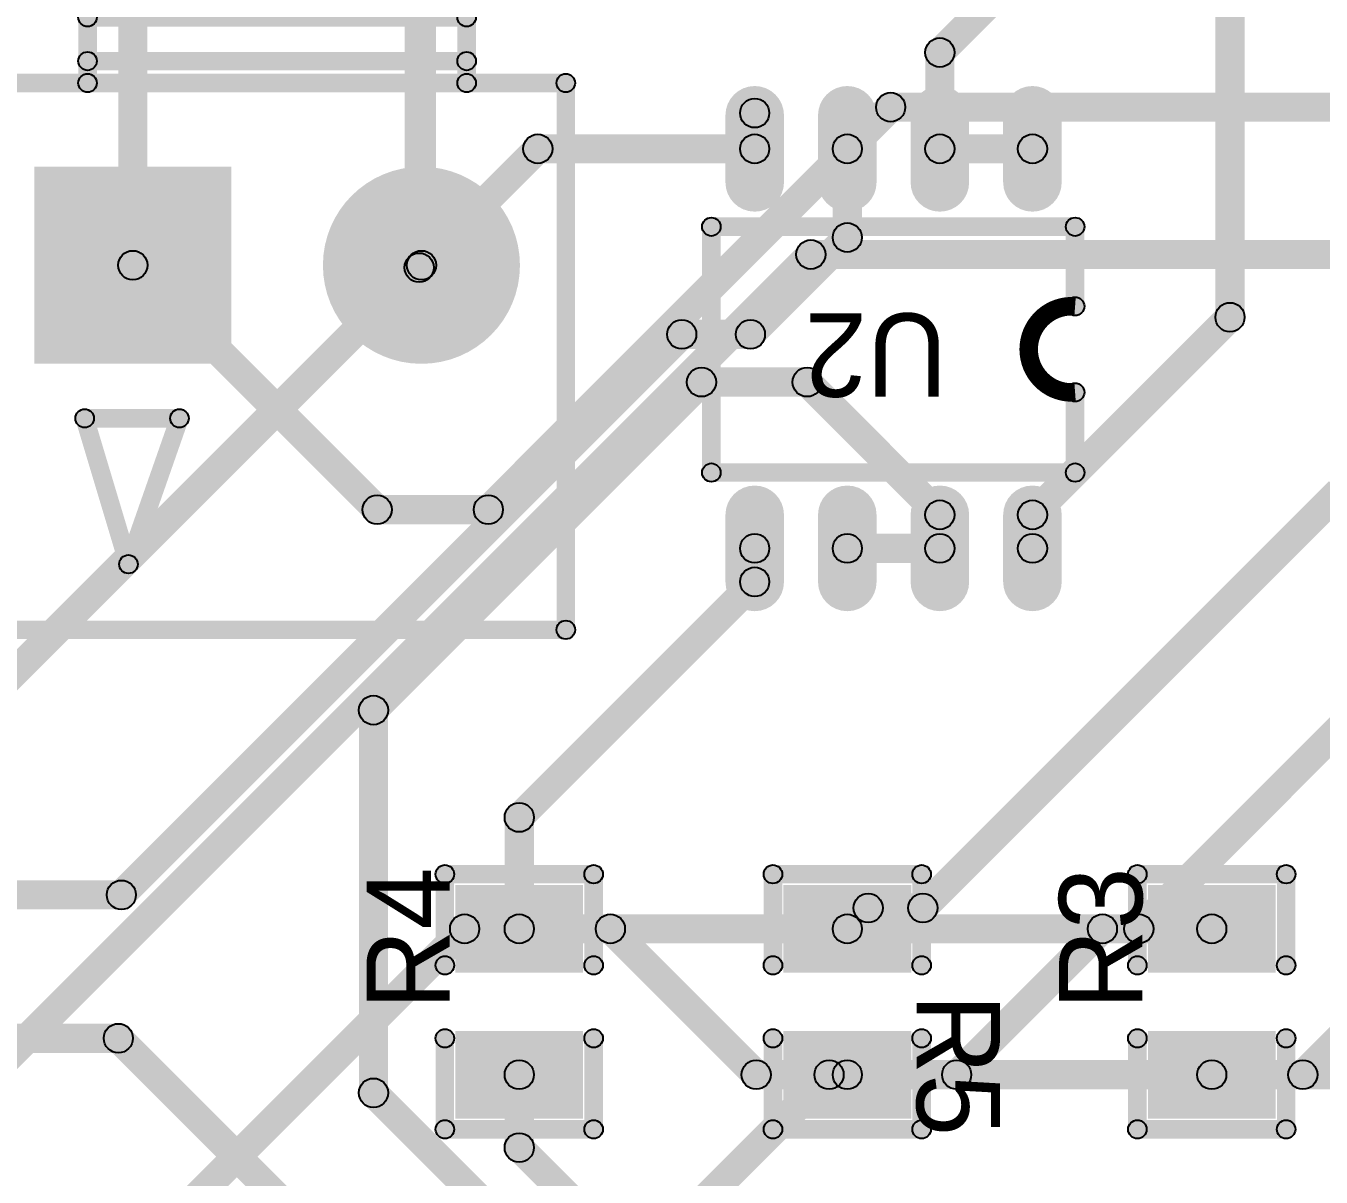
# Model space of a CAD drawing. Header units: millimetres. Extents: x 1.24 to 8.03, y 2.12 to 7.05.
# Drawn here: x 2.056 to 2.756, y 5.388 to 6.009 of the extents above; entities that cross this region are included whole.
import ezdxf

# ---------------------------------------------------------------- set-up
doc = ezdxf.new("R2010")
doc.units = ezdxf.units.MM
doc.header["$MEASUREMENT"] = 0
for name, color, linetype in [('BottomLayer', 5, 'Continuous'), ('BottomSolder', 6, 'Continuous'), ('MultiLayer', 9, 'Continuous'), ('PadHoleLayer', 156, 'Continuous'), ('TopLayer', 1, 'Continuous'), ('TopOverlay', 2, 'Continuous'), ('TopPaste', 8, 'Continuous'), ('TopSolder', 216, 'Continuous')]:
    doc.layers.add(name, color=color, linetype=linetype)

# ---------------------------------------------------------------- blocks, each defined once
blk = doc.blocks.new('CONN_TH_A3961WV_02P_17')
at = {"layer": 'BottomLayer'}
blk.add_hatch(color=5, dxfattribs=at).paths.add_polyline_path([(-0.12717, 0.04921), (-0.02874, 0.04921), (-0.02874, -0.04921), (-0.12717, -0.04921)])
h = blk.add_hatch(color=5, dxfattribs=at)
edge = h.paths.add_edge_path()
edge.add_arc((0.07795, 0), 0.04921, 0, 360)
at = {"layer": 'BottomSolder'}
blk.add_hatch(color=6, dxfattribs=at).paths.add_polyline_path([(-0.13117, 0.05321), (-0.02474, 0.05321), (-0.02474, -0.05321), (-0.13117, -0.05321)])
h = blk.add_hatch(color=6, dxfattribs=at)
edge = h.paths.add_edge_path()
edge.add_arc((0.07795, 0), 0.05321, 0, 360)
at = {"layer": 'MultiLayer'}
blk.add_hatch(color=9, dxfattribs=at).paths.add_polyline_path([(-0.12717, 0.04921), (-0.02874, 0.04921), (-0.02874, -0.04921), (-0.12717, -0.04921)])
h = blk.add_hatch(color=9, dxfattribs=at)
edge = h.paths.add_edge_path()
edge.add_arc((0.07795, 0), 0.04921, 0, 360)
at = {"layer": 'PadHoleLayer'}
h = blk.add_hatch(color=156, dxfattribs=at)
edge = h.paths.add_edge_path()
edge.add_arc((-0.07795, 0), 0.03543, 0, 360)
h = blk.add_hatch(color=156, dxfattribs=at)
edge = h.paths.add_edge_path()
edge.add_arc((0.07795, 0), 0.03543, 0, 360)
at = {"layer": 'TopLayer'}
blk.add_hatch(color=1, dxfattribs=at).paths.add_polyline_path([(-0.12717, 0.04921), (-0.02874, 0.04921), (-0.02874, -0.04921), (-0.12717, -0.04921)])
h = blk.add_hatch(color=1, dxfattribs=at)
edge = h.paths.add_edge_path()
edge.add_arc((0.07795, 0), 0.04921, 0, 360)
at = {"layer": 'TopOverlay'}
h = blk.add_hatch(color=2, dxfattribs=at)
edge = h.paths.add_edge_path()
edge.add_arc((-0.10236, 0.1575), 0.005, 0, 360)
h = blk.add_hatch(color=2, dxfattribs=at)
edge = h.paths.add_edge_path()
edge.add_arc((-0.10236, 0.15748), 0.005, 0, 360)
for points in [[(-0.10236, 0.15248), (-0.10236, 0.16248), (0.10236, 0.16248), (0.10236, 0.15248)], [(-0.09736, 0.0984), (-0.10737, 0.0984), (-0.10737, 0.1575), (-0.09736, 0.1575)], [(0.09736, 0.15748), (0.10736, 0.15748), (0.10736, 0.09842), (0.09736, 0.09842)], [(-0.10236, 0.1289), (-0.10236, 0.1389), (0.10236, 0.1389), (0.10236, 0.1289)], [(-0.10236, 0.10524), (-0.10236, 0.11524), (0.10236, 0.11524), (0.10236, 0.10524)], [(-0.1509, -0.19685), (-0.1609, -0.19685), (-0.1609, 0.09842), (-0.1509, 0.09842)], [(-0.1559, 0.09342), (-0.1559, 0.10343), (0.15591, 0.10343), (0.15591, 0.09342)], [(0.16091, -0.19685), (0.15091, -0.19685), (0.15091, 0.09842), (0.16091, 0.09842)], [(-0.10873, -0.08411), (-0.09915, -0.08124), (-0.07552, -0.15998), (-0.0851, -0.16285)], [(-0.10394, -0.08768), (-0.10394, -0.07768), (-0.05276, -0.07768), (-0.05276, -0.08768)], [(-0.07559, -0.16307), (-0.08503, -0.15977), (-0.05747, -0.08103), (-0.04804, -0.08433)], [(-0.1559, -0.20185), (-0.1559, -0.19185), (0.15591, -0.19185), (0.15591, -0.20185)]]:
    blk.add_hatch(color=2, dxfattribs=at).paths.add_polyline_path(points)
h = blk.add_hatch(color=2, dxfattribs=at)
edge = h.paths.add_edge_path()
edge.add_arc((0.10236, 0.15748), 0.005, 0, 360)
h = blk.add_hatch(color=2, dxfattribs=at)
edge = h.paths.add_edge_path()
edge.add_arc((0.10236, 0.15748), 0.005, 0, 360)
h = blk.add_hatch(color=2, dxfattribs=at)
edge = h.paths.add_edge_path()
edge.add_arc((-0.10236, 0.1339), 0.005, 0, 360)
h = blk.add_hatch(color=2, dxfattribs=at)
edge = h.paths.add_edge_path()
edge.add_arc((0.10236, 0.1339), 0.005, 0, 360)
h = blk.add_hatch(color=2, dxfattribs=at)
edge = h.paths.add_edge_path()
edge.add_arc((-0.10236, 0.11024), 0.005, 0, 360)
h = blk.add_hatch(color=2, dxfattribs=at)
edge = h.paths.add_edge_path()
edge.add_arc((0.10236, 0.11024), 0.005, 0, 360)
h = blk.add_hatch(color=2, dxfattribs=at)
edge = h.paths.add_edge_path()
edge.add_arc((-0.1559, 0.09842), 0.005, 0, 360)
h = blk.add_hatch(color=2, dxfattribs=at)
edge = h.paths.add_edge_path()
edge.add_arc((-0.1559, 0.09842), 0.005, 0, 360)
h = blk.add_hatch(color=2, dxfattribs=at)
edge = h.paths.add_edge_path()
edge.add_arc((-0.10236, 0.0984), 0.005, 0, 360)
h = blk.add_hatch(color=2, dxfattribs=at)
edge = h.paths.add_edge_path()
edge.add_arc((0.10236, 0.09842), 0.005, 0, 360)
h = blk.add_hatch(color=2, dxfattribs=at)
edge = h.paths.add_edge_path()
edge.add_arc((0.15591, 0.09842), 0.005, 0, 360)
h = blk.add_hatch(color=2, dxfattribs=at)
edge = h.paths.add_edge_path()
edge.add_arc((0.15591, 0.09842), 0.005, 0, 360)
h = blk.add_hatch(color=2, dxfattribs=at)
edge = h.paths.add_edge_path()
edge.add_arc((-0.10394, -0.08268), 0.005, 0, 360)
h = blk.add_hatch(color=2, dxfattribs=at)
edge = h.paths.add_edge_path()
edge.add_arc((-0.10394, -0.08268), 0.005, 0, 360)
h = blk.add_hatch(color=2, dxfattribs=at)
edge = h.paths.add_edge_path()
edge.add_arc((-0.05276, -0.08268), 0.005, 0, 360)
h = blk.add_hatch(color=2, dxfattribs=at)
edge = h.paths.add_edge_path()
edge.add_arc((-0.05276, -0.08268), 0.005, 0, 360)
h = blk.add_hatch(color=2, dxfattribs=at)
edge = h.paths.add_edge_path()
edge.add_arc((-0.08031, -0.16142), 0.005, 0, 360)
h = blk.add_hatch(color=2, dxfattribs=at)
edge = h.paths.add_edge_path()
edge.add_arc((-0.08031, -0.16142), 0.005, 0, 360)
h = blk.add_hatch(color=2, dxfattribs=at)
edge = h.paths.add_edge_path()
edge.add_arc((-0.1559, -0.19685), 0.005, 0, 360)
h = blk.add_hatch(color=2, dxfattribs=at)
edge = h.paths.add_edge_path()
edge.add_arc((-0.1559, -0.19685), 0.005, 0, 360)
h = blk.add_hatch(color=2, dxfattribs=at)
edge = h.paths.add_edge_path()
edge.add_arc((0.15591, -0.19685), 0.005, 0, 360)
h = blk.add_hatch(color=2, dxfattribs=at)
edge = h.paths.add_edge_path()
edge.add_arc((0.15591, -0.19685), 0.005, 0, 360)
at = {"layer": 'TopSolder'}
blk.add_hatch(color=216, dxfattribs=at).paths.add_polyline_path([(-0.13117, 0.05321), (-0.02474, 0.05321), (-0.02474, -0.05321), (-0.13117, -0.05321)])
h = blk.add_hatch(color=216, dxfattribs=at)
edge = h.paths.add_edge_path()
edge.add_arc((0.07795, 0), 0.05321, 0, 360)
at = {"layer": 'TopOverlay'}
for centre in [(-0.10236, 0.1575), (-0.10236, 0.15748), (0.10236, 0.15748), (0.10236, 0.15748), (-0.10236, 0.1339), (0.10236, 0.1339), (-0.10236, 0.11024), (0.10236, 0.11024), (-0.1559, 0.09842), (-0.1559, 0.09842), (-0.10236, 0.0984), (0.10236, 0.09842), (0.15591, 0.09842), (0.15591, 0.09842), (-0.10394, -0.08268), (-0.10394, -0.08268), (-0.05276, -0.08268), (-0.05276, -0.08268), (-0.08031, -0.16142), (-0.08031, -0.16142), (-0.1559, -0.19685), (-0.1559, -0.19685), (0.15591, -0.19685), (0.15591, -0.19685)]:
    blk.add_circle(centre, 0.005, dxfattribs=at)
blk = doc.blocks.new('SOIC_8_L5_0_W4_0_P1_27_LS6_0_BL_22')
at = {"layer": 'TopLayer'}
h = blk.add_hatch(color=1, dxfattribs=at)
edge = h.paths.add_edge_path()
edge.add_arc((-0.075, 0.125984), 0.011811, 0, 180)
edge.add_line((-0.086811, 0.125984), (-0.086811, 0.089763))
edge.add_arc((-0.075, 0.089763), 0.011811, 180, 360)
edge.add_line((-0.063189, 0.089763), (-0.063189, 0.125984))
h = blk.add_hatch(color=1, dxfattribs=at)
edge = h.paths.add_edge_path()
edge.add_arc((-0.025, 0.125984), 0.011811, 0, 180)
edge.add_line((-0.036811, 0.125984), (-0.036811, 0.089763))
edge.add_arc((-0.025, 0.089763), 0.011811, 180, 360)
edge.add_line((-0.013189, 0.089763), (-0.013189, 0.125984))
h = blk.add_hatch(color=1, dxfattribs=at)
edge = h.paths.add_edge_path()
edge.add_arc((0.025, 0.125984), 0.011811, 0, 180)
edge.add_line((0.013189, 0.125984), (0.013189, 0.089763))
edge.add_arc((0.025, 0.089763), 0.011811, 180, 360)
edge.add_line((0.036811, 0.089763), (0.036811, 0.125984))
h = blk.add_hatch(color=1, dxfattribs=at)
edge = h.paths.add_edge_path()
edge.add_arc((0.075, 0.125984), 0.011811, 0, 180)
edge.add_line((0.063189, 0.125984), (0.063189, 0.089763))
edge.add_arc((0.075, 0.089763), 0.011811, 180, 360)
edge.add_line((0.086811, 0.089763), (0.086811, 0.125984))
h = blk.add_hatch(color=1, dxfattribs=at)
edge = h.paths.add_edge_path()
edge.add_arc((-0.075, -0.089763), 0.011811, 0, 180)
edge.add_line((-0.086811, -0.089763), (-0.086811, -0.125984))
edge.add_arc((-0.075, -0.125984), 0.011811, 180, 360)
edge.add_line((-0.063189, -0.125984), (-0.063189, -0.089763))
h = blk.add_hatch(color=1, dxfattribs=at)
edge = h.paths.add_edge_path()
edge.add_arc((-0.025, -0.089763), 0.011811, 0, 180)
edge.add_line((-0.036811, -0.089763), (-0.036811, -0.125984))
edge.add_arc((-0.025, -0.125984), 0.011811, 180, 360)
edge.add_line((-0.013189, -0.125984), (-0.013189, -0.089763))
h = blk.add_hatch(color=1, dxfattribs=at)
edge = h.paths.add_edge_path()
edge.add_arc((0.025, -0.089763), 0.011811, 0, 180)
edge.add_line((0.013189, -0.089763), (0.013189, -0.125984))
edge.add_arc((0.025, -0.125984), 0.011811, 180, 360)
edge.add_line((0.036811, -0.125984), (0.036811, -0.089763))
h = blk.add_hatch(color=1, dxfattribs=at)
edge = h.paths.add_edge_path()
edge.add_arc((0.075, -0.089763), 0.011811, 0, 180)
edge.add_line((0.063189, -0.089763), (0.063189, -0.125984))
edge.add_arc((0.075, -0.125984), 0.011811, 180, 360)
edge.add_line((0.086811, -0.125984), (0.086811, -0.089763))
at = {"layer": 'TopOverlay'}
h = blk.add_hatch(color=2, dxfattribs=at)
edge = h.paths.add_edge_path()
edge.add_arc((-0.098031, 0.066929), 0.005, 0, 360)
h = blk.add_hatch(color=2, dxfattribs=at)
edge = h.paths.add_edge_path()
edge.add_arc((-0.098031, 0.066929), 0.005, 0, 360)
for points in [[(0.098425, 0.071929), (0.098425, 0.061929), (-0.098031, 0.061929), (-0.098031, 0.071929)], [(-0.103031, 0.066929), (-0.093031, 0.066929), (-0.093031, 0.023622), (-0.103031, 0.023622)], [(0.093425, 0.066929), (0.103425, 0.066929), (0.103425, -0.065797), (0.093425, -0.065797)], [(-0.103031, -0.022835), (-0.093031, -0.022835), (-0.093031, -0.065797), (-0.103031, -0.065797)], [(0.098425, -0.060797), (0.098425, -0.070797), (-0.098031, -0.070797), (-0.098031, -0.060797)]]:
    blk.add_hatch(color=2, dxfattribs=at).paths.add_polyline_path(points)
h = blk.add_hatch(color=2, dxfattribs=at)
edge = h.paths.add_edge_path()
edge.add_arc((0.098425, 0.066929), 0.005, 0, 360)
h = blk.add_hatch(color=2, dxfattribs=at)
edge = h.paths.add_edge_path()
edge.add_arc((0.098425, 0.066929), 0.005, 0, 360)
h = blk.add_hatch(color=2, dxfattribs=at)
edge = h.paths.add_edge_path()
edge.add_arc((-0.098031, 0.023622), 0.005, 0, 360)
h = blk.add_hatch(color=2, dxfattribs=at)
edge = h.paths.add_edge_path()
edge.add_arc((-0.098031, 0.023622), 0.005, 0, 360)
h = blk.add_hatch(color=2, dxfattribs=at)
edge = h.paths.add_edge_path()
edge.add_arc((-0.098031, -0.022835), 0.005, 0, 360)
h = blk.add_hatch(color=2, dxfattribs=at)
edge = h.paths.add_edge_path()
edge.add_arc((-0.098031, -0.022835), 0.005, 0, 360)
h = blk.add_hatch(color=2, dxfattribs=at)
edge = h.paths.add_edge_path()
edge.add_arc((-0.098031, -0.065797), 0.005, 0, 360)
h = blk.add_hatch(color=2, dxfattribs=at)
edge = h.paths.add_edge_path()
edge.add_arc((-0.098031, -0.065797), 0.005, 0, 360)
h = blk.add_hatch(color=2, dxfattribs=at)
edge = h.paths.add_edge_path()
edge.add_arc((0.098425, -0.065797), 0.005, 0, 360)
h = blk.add_hatch(color=2, dxfattribs=at)
edge = h.paths.add_edge_path()
edge.add_arc((0.098425, -0.065797), 0.005, 0, 360)
at = {"layer": 'TopPaste'}
h = blk.add_hatch(color=8, dxfattribs=at)
edge = h.paths.add_edge_path()
edge.add_arc((-0.075, 0.125984), 0.011811, 0, 180)
edge.add_line((-0.086811, 0.125984), (-0.086811, 0.089763))
edge.add_arc((-0.075, 0.089763), 0.011811, 180, 360)
edge.add_line((-0.063189, 0.089763), (-0.063189, 0.125984))
h = blk.add_hatch(color=8, dxfattribs=at)
edge = h.paths.add_edge_path()
edge.add_arc((-0.025, 0.125984), 0.011811, 0, 180)
edge.add_line((-0.036811, 0.125984), (-0.036811, 0.089763))
edge.add_arc((-0.025, 0.089763), 0.011811, 180, 360)
edge.add_line((-0.013189, 0.089763), (-0.013189, 0.125984))
h = blk.add_hatch(color=8, dxfattribs=at)
edge = h.paths.add_edge_path()
edge.add_arc((0.025, 0.125984), 0.011811, 0, 180)
edge.add_line((0.013189, 0.125984), (0.013189, 0.089763))
edge.add_arc((0.025, 0.089763), 0.011811, 180, 360)
edge.add_line((0.036811, 0.089763), (0.036811, 0.125984))
h = blk.add_hatch(color=8, dxfattribs=at)
edge = h.paths.add_edge_path()
edge.add_arc((0.075, 0.125984), 0.011811, 0, 180)
edge.add_line((0.063189, 0.125984), (0.063189, 0.089763))
edge.add_arc((0.075, 0.089763), 0.011811, 180, 360)
edge.add_line((0.086811, 0.089763), (0.086811, 0.125984))
h = blk.add_hatch(color=8, dxfattribs=at)
edge = h.paths.add_edge_path()
edge.add_arc((-0.075, -0.089763), 0.011811, 0, 180)
edge.add_line((-0.086811, -0.089763), (-0.086811, -0.125984))
edge.add_arc((-0.075, -0.125984), 0.011811, 180, 360)
edge.add_line((-0.063189, -0.125984), (-0.063189, -0.089763))
h = blk.add_hatch(color=8, dxfattribs=at)
edge = h.paths.add_edge_path()
edge.add_arc((-0.025, -0.089763), 0.011811, 0, 180)
edge.add_line((-0.036811, -0.089763), (-0.036811, -0.125984))
edge.add_arc((-0.025, -0.125984), 0.011811, 180, 360)
edge.add_line((-0.013189, -0.125984), (-0.013189, -0.089763))
h = blk.add_hatch(color=8, dxfattribs=at)
edge = h.paths.add_edge_path()
edge.add_arc((0.025, -0.089763), 0.011811, 0, 180)
edge.add_line((0.013189, -0.089763), (0.013189, -0.125984))
edge.add_arc((0.025, -0.125984), 0.011811, 180, 360)
edge.add_line((0.036811, -0.125984), (0.036811, -0.089763))
h = blk.add_hatch(color=8, dxfattribs=at)
edge = h.paths.add_edge_path()
edge.add_arc((0.075, -0.089763), 0.011811, 0, 180)
edge.add_line((0.063189, -0.089763), (0.063189, -0.125984))
edge.add_arc((0.075, -0.125984), 0.011811, 180, 360)
edge.add_line((0.086811, -0.125984), (0.086811, -0.089763))
at = {"layer": 'TopSolder'}
h = blk.add_hatch(color=216, dxfattribs=at)
edge = h.paths.add_edge_path()
edge.add_arc((-0.075, 0.125984), 0.015811, 0, 180)
edge.add_line((-0.090811, 0.125984), (-0.090811, 0.089763))
edge.add_arc((-0.075, 0.089763), 0.015811, 180, 360)
edge.add_line((-0.059189, 0.089763), (-0.059189, 0.125984))
h = blk.add_hatch(color=216, dxfattribs=at)
edge = h.paths.add_edge_path()
edge.add_arc((-0.025, 0.125984), 0.015811, 0, 180)
edge.add_line((-0.040811, 0.125984), (-0.040811, 0.089763))
edge.add_arc((-0.025, 0.089763), 0.015811, 180, 360)
edge.add_line((-0.009189, 0.089763), (-0.009189, 0.125984))
h = blk.add_hatch(color=216, dxfattribs=at)
edge = h.paths.add_edge_path()
edge.add_arc((0.025, 0.125984), 0.015811, 0, 180)
edge.add_line((0.009189, 0.125984), (0.009189, 0.089763))
edge.add_arc((0.025, 0.089763), 0.015811, 180, 360)
edge.add_line((0.040811, 0.089763), (0.040811, 0.125984))
h = blk.add_hatch(color=216, dxfattribs=at)
edge = h.paths.add_edge_path()
edge.add_arc((0.075, 0.125984), 0.015811, 0, 180)
edge.add_line((0.059189, 0.125984), (0.059189, 0.089763))
edge.add_arc((0.075, 0.089763), 0.015811, 180, 360)
edge.add_line((0.090811, 0.089763), (0.090811, 0.125984))
h = blk.add_hatch(color=216, dxfattribs=at)
edge = h.paths.add_edge_path()
edge.add_arc((-0.075, -0.089763), 0.015811, 0, 180)
edge.add_line((-0.090811, -0.089763), (-0.090811, -0.125984))
edge.add_arc((-0.075, -0.125984), 0.015811, 180, 360)
edge.add_line((-0.059189, -0.125984), (-0.059189, -0.089763))
h = blk.add_hatch(color=216, dxfattribs=at)
edge = h.paths.add_edge_path()
edge.add_arc((-0.025, -0.089763), 0.015811, 0, 180)
edge.add_line((-0.040811, -0.089763), (-0.040811, -0.125984))
edge.add_arc((-0.025, -0.125984), 0.015811, 180, 360)
edge.add_line((-0.009189, -0.125984), (-0.009189, -0.089763))
h = blk.add_hatch(color=216, dxfattribs=at)
edge = h.paths.add_edge_path()
edge.add_arc((0.025, -0.089763), 0.015811, 0, 180)
edge.add_line((0.009189, -0.089763), (0.009189, -0.125984))
edge.add_arc((0.025, -0.125984), 0.015811, 180, 360)
edge.add_line((0.040811, -0.125984), (0.040811, -0.089763))
h = blk.add_hatch(color=216, dxfattribs=at)
edge = h.paths.add_edge_path()
edge.add_arc((0.075, -0.089763), 0.015811, 0, 180)
edge.add_line((0.059189, -0.089763), (0.059189, -0.125984))
edge.add_arc((0.075, -0.125984), 0.015811, 180, 360)
edge.add_line((0.090811, -0.125984), (0.090811, -0.089763))
at = {"layer": 'TopOverlay', "const_width": 0.01}
blk.add_lwpolyline([(-0.098031, 0.023622, -1.0785851), (-0.098031, -0.022835)], format="xyb", dxfattribs=at)
at = {"layer": 'TopOverlay'}
for centre in [(-0.098031, 0.066929), (-0.098031, 0.066929), (0.098425, 0.066929), (0.098425, 0.066929), (-0.098031, 0.023622), (-0.098031, 0.023622), (-0.098031, -0.022835), (-0.098031, -0.022835), (-0.098031, -0.065797), (-0.098031, -0.065797), (0.098425, -0.065797), (0.098425, -0.065797)]:
    blk.add_circle(centre, 0.005, dxfattribs=at)
blk = doc.blocks.new('R0805_53')
at = {"layer": 'TopLayer'}
for points in [[(-0.05906, 0.03051), (-0.01969, 0.03051), (-0.01969, -0.03051), (-0.05906, -0.03051)], [(0.01969, 0.03051), (0.05906, 0.03051), (0.05906, -0.03051), (0.01969, -0.03051)]]:
    blk.add_hatch(color=1, dxfattribs=at).paths.add_polyline_path(points)
at = {"layer": 'TopOverlay'}
h = blk.add_hatch(color=2, dxfattribs=at)
edge = h.paths.add_edge_path()
edge.add_arc((-0.0689, 0.04016), 0.005, 0, 360)
h = blk.add_hatch(color=2, dxfattribs=at)
edge = h.paths.add_edge_path()
edge.add_arc((-0.0689, 0.04016), 0.005, 0, 360)
for points in [[(-0.0689, 0.03516), (-0.0689, 0.04516), (-0.01969, 0.04516), (-0.01969, 0.03516)], [(0.01969, 0.03516), (0.01969, 0.04516), (0.0689, 0.04516), (0.0689, 0.03516)], [(-0.0739, 0.04016), (-0.0639, 0.04016), (-0.0639, -0.04016), (-0.0739, -0.04016)], [(0.0639, 0.04016), (0.0739, 0.04016), (0.0739, -0.04016), (0.0639, -0.04016)], [(-0.0689, -0.04516), (-0.0689, -0.03516), (-0.01969, -0.03516), (-0.01969, -0.04516)], [(0.01969, -0.04516), (0.01969, -0.03516), (0.0689, -0.03516), (0.0689, -0.04516)]]:
    blk.add_hatch(color=2, dxfattribs=at).paths.add_polyline_path(points)
h = blk.add_hatch(color=2, dxfattribs=at)
edge = h.paths.add_edge_path()
edge.add_arc((-0.01969, 0.04016), 0.005, 0, 360)
h = blk.add_hatch(color=2, dxfattribs=at)
edge = h.paths.add_edge_path()
edge.add_arc((0.01969, 0.04016), 0.005, 0, 360)
h = blk.add_hatch(color=2, dxfattribs=at)
edge = h.paths.add_edge_path()
edge.add_arc((0.0689, 0.04016), 0.005, 0, 360)
h = blk.add_hatch(color=2, dxfattribs=at)
edge = h.paths.add_edge_path()
edge.add_arc((0.0689, 0.04016), 0.005, 0, 360)
h = blk.add_hatch(color=2, dxfattribs=at)
edge = h.paths.add_edge_path()
edge.add_arc((-0.0689, -0.04016), 0.005, 0, 360)
h = blk.add_hatch(color=2, dxfattribs=at)
edge = h.paths.add_edge_path()
edge.add_arc((-0.0689, -0.04016), 0.005, 0, 360)
h = blk.add_hatch(color=2, dxfattribs=at)
edge = h.paths.add_edge_path()
edge.add_arc((-0.01969, -0.04016), 0.005, 0, 360)
h = blk.add_hatch(color=2, dxfattribs=at)
edge = h.paths.add_edge_path()
edge.add_arc((0.01969, -0.04016), 0.005, 0, 360)
h = blk.add_hatch(color=2, dxfattribs=at)
edge = h.paths.add_edge_path()
edge.add_arc((0.0689, -0.04016), 0.005, 0, 360)
h = blk.add_hatch(color=2, dxfattribs=at)
edge = h.paths.add_edge_path()
edge.add_arc((0.0689, -0.04016), 0.005, 0, 360)
at = {"layer": 'TopPaste'}
for points in [[(-0.05906, 0.03051), (-0.01969, 0.03051), (-0.01969, -0.03051), (-0.05906, -0.03051)], [(0.01969, 0.03051), (0.05906, 0.03051), (0.05906, -0.03051), (0.01969, -0.03051)]]:
    blk.add_hatch(color=8, dxfattribs=at).paths.add_polyline_path(points)
at = {"layer": 'TopSolder'}
for points in [[(-0.06305, 0.03451), (-0.01569, 0.03451), (-0.01569, -0.03451), (-0.06305, -0.03451)], [(0.01569, 0.03451), (0.06305, 0.03451), (0.06305, -0.03451), (0.01569, -0.03451)]]:
    blk.add_hatch(color=216, dxfattribs=at).paths.add_polyline_path(points)
at = {"layer": 'TopOverlay'}
for centre in [(-0.0689, 0.04016), (-0.0689, 0.04016), (-0.01969, 0.04016), (0.01969, 0.04016), (0.0689, 0.04016), (0.0689, 0.04016), (-0.0689, -0.04016), (-0.0689, -0.04016), (-0.01969, -0.04016), (0.01969, -0.04016), (0.0689, -0.04016), (0.0689, -0.04016)]:
    blk.add_circle(centre, 0.005, dxfattribs=at)
blk = doc.blocks.new('R0805_54')
at = {"layer": 'TopLayer'}
for points in [[(-0.05906, 0.03051), (-0.01969, 0.03051), (-0.01969, -0.03051), (-0.05906, -0.03051)], [(0.01969, 0.03051), (0.05906, 0.03051), (0.05906, -0.03051), (0.01969, -0.03051)]]:
    blk.add_hatch(color=1, dxfattribs=at).paths.add_polyline_path(points)
at = {"layer": 'TopOverlay'}
h = blk.add_hatch(color=2, dxfattribs=at)
edge = h.paths.add_edge_path()
edge.add_arc((-0.0689, 0.04016), 0.005, 0, 360)
h = blk.add_hatch(color=2, dxfattribs=at)
edge = h.paths.add_edge_path()
edge.add_arc((-0.0689, 0.04016), 0.005, 0, 360)
for points in [[(-0.0689, 0.03516), (-0.0689, 0.04516), (-0.01969, 0.04516), (-0.01969, 0.03516)], [(0.01969, 0.03516), (0.01969, 0.04516), (0.0689, 0.04516), (0.0689, 0.03516)], [(-0.0739, 0.04016), (-0.0639, 0.04016), (-0.0639, -0.04016), (-0.0739, -0.04016)], [(0.0639, 0.04016), (0.0739, 0.04016), (0.0739, -0.04016), (0.0639, -0.04016)], [(-0.0689, -0.04516), (-0.0689, -0.03516), (-0.01969, -0.03516), (-0.01969, -0.04516)], [(0.01969, -0.04516), (0.01969, -0.03516), (0.0689, -0.03516), (0.0689, -0.04516)]]:
    blk.add_hatch(color=2, dxfattribs=at).paths.add_polyline_path(points)
h = blk.add_hatch(color=2, dxfattribs=at)
edge = h.paths.add_edge_path()
edge.add_arc((-0.01969, 0.04016), 0.005, 0, 360)
h = blk.add_hatch(color=2, dxfattribs=at)
edge = h.paths.add_edge_path()
edge.add_arc((0.01969, 0.04016), 0.005, 0, 360)
h = blk.add_hatch(color=2, dxfattribs=at)
edge = h.paths.add_edge_path()
edge.add_arc((0.0689, 0.04016), 0.005, 0, 360)
h = blk.add_hatch(color=2, dxfattribs=at)
edge = h.paths.add_edge_path()
edge.add_arc((0.0689, 0.04016), 0.005, 0, 360)
h = blk.add_hatch(color=2, dxfattribs=at)
edge = h.paths.add_edge_path()
edge.add_arc((-0.0689, -0.04016), 0.005, 0, 360)
h = blk.add_hatch(color=2, dxfattribs=at)
edge = h.paths.add_edge_path()
edge.add_arc((-0.0689, -0.04016), 0.005, 0, 360)
h = blk.add_hatch(color=2, dxfattribs=at)
edge = h.paths.add_edge_path()
edge.add_arc((-0.01969, -0.04016), 0.005, 0, 360)
h = blk.add_hatch(color=2, dxfattribs=at)
edge = h.paths.add_edge_path()
edge.add_arc((0.01969, -0.04016), 0.005, 0, 360)
h = blk.add_hatch(color=2, dxfattribs=at)
edge = h.paths.add_edge_path()
edge.add_arc((0.0689, -0.04016), 0.005, 0, 360)
h = blk.add_hatch(color=2, dxfattribs=at)
edge = h.paths.add_edge_path()
edge.add_arc((0.0689, -0.04016), 0.005, 0, 360)
at = {"layer": 'TopPaste'}
for points in [[(-0.05906, 0.03051), (-0.01969, 0.03051), (-0.01969, -0.03051), (-0.05906, -0.03051)], [(0.01969, 0.03051), (0.05906, 0.03051), (0.05906, -0.03051), (0.01969, -0.03051)]]:
    blk.add_hatch(color=8, dxfattribs=at).paths.add_polyline_path(points)
at = {"layer": 'TopSolder'}
for points in [[(-0.06305, 0.03451), (-0.01569, 0.03451), (-0.01569, -0.03451), (-0.06305, -0.03451)], [(0.01569, 0.03451), (0.06305, 0.03451), (0.06305, -0.03451), (0.01569, -0.03451)]]:
    blk.add_hatch(color=216, dxfattribs=at).paths.add_polyline_path(points)
at = {"layer": 'TopOverlay'}
for centre in [(-0.0689, 0.04016), (-0.0689, 0.04016), (-0.01969, 0.04016), (0.01969, 0.04016), (0.0689, 0.04016), (0.0689, 0.04016), (-0.0689, -0.04016), (-0.0689, -0.04016), (-0.01969, -0.04016), (0.01969, -0.04016), (0.0689, -0.04016), (0.0689, -0.04016)]:
    blk.add_circle(centre, 0.005, dxfattribs=at)
blk = doc.blocks.new('R0805_55')
at = {"layer": 'TopLayer'}
for points in [[(-0.05906, 0.03051), (-0.01969, 0.03051), (-0.01969, -0.03051), (-0.05906, -0.03051)], [(0.01969, 0.03051), (0.05906, 0.03051), (0.05906, -0.03051), (0.01969, -0.03051)]]:
    blk.add_hatch(color=1, dxfattribs=at).paths.add_polyline_path(points)
at = {"layer": 'TopOverlay'}
h = blk.add_hatch(color=2, dxfattribs=at)
edge = h.paths.add_edge_path()
edge.add_arc((-0.0689, 0.04016), 0.005, 0, 360)
h = blk.add_hatch(color=2, dxfattribs=at)
edge = h.paths.add_edge_path()
edge.add_arc((-0.0689, 0.04016), 0.005, 0, 360)
for points in [[(-0.01969, 0.04516), (-0.01969, 0.03516), (-0.0689, 0.03516), (-0.0689, 0.04516)], [(0.0689, 0.04516), (0.0689, 0.03516), (0.01969, 0.03516), (0.01969, 0.04516)], [(-0.0639, -0.04016), (-0.0739, -0.04016), (-0.0739, 0.04016), (-0.0639, 0.04016)], [(0.0739, -0.04016), (0.0639, -0.04016), (0.0639, 0.04016), (0.0739, 0.04016)], [(-0.01969, -0.03516), (-0.01969, -0.04516), (-0.0689, -0.04516), (-0.0689, -0.03516)], [(0.0689, -0.03516), (0.0689, -0.04516), (0.01969, -0.04516), (0.01969, -0.03516)]]:
    blk.add_hatch(color=2, dxfattribs=at).paths.add_polyline_path(points)
h = blk.add_hatch(color=2, dxfattribs=at)
edge = h.paths.add_edge_path()
edge.add_arc((-0.01969, 0.04016), 0.005, 0, 360)
h = blk.add_hatch(color=2, dxfattribs=at)
edge = h.paths.add_edge_path()
edge.add_arc((0.01969, 0.04016), 0.005, 0, 360)
h = blk.add_hatch(color=2, dxfattribs=at)
edge = h.paths.add_edge_path()
edge.add_arc((0.0689, 0.04016), 0.005, 0, 360)
h = blk.add_hatch(color=2, dxfattribs=at)
edge = h.paths.add_edge_path()
edge.add_arc((0.0689, 0.04016), 0.005, 0, 360)
h = blk.add_hatch(color=2, dxfattribs=at)
edge = h.paths.add_edge_path()
edge.add_arc((-0.0689, -0.04016), 0.005, 0, 360)
h = blk.add_hatch(color=2, dxfattribs=at)
edge = h.paths.add_edge_path()
edge.add_arc((-0.0689, -0.04016), 0.005, 0, 360)
h = blk.add_hatch(color=2, dxfattribs=at)
edge = h.paths.add_edge_path()
edge.add_arc((-0.01969, -0.04016), 0.005, 0, 360)
h = blk.add_hatch(color=2, dxfattribs=at)
edge = h.paths.add_edge_path()
edge.add_arc((0.01969, -0.04016), 0.005, 0, 360)
h = blk.add_hatch(color=2, dxfattribs=at)
edge = h.paths.add_edge_path()
edge.add_arc((0.0689, -0.04016), 0.005, 0, 360)
h = blk.add_hatch(color=2, dxfattribs=at)
edge = h.paths.add_edge_path()
edge.add_arc((0.0689, -0.04016), 0.005, 0, 360)
at = {"layer": 'TopPaste'}
for points in [[(-0.05906, 0.03051), (-0.01969, 0.03051), (-0.01969, -0.03051), (-0.05906, -0.03051)], [(0.01969, 0.03051), (0.05906, 0.03051), (0.05906, -0.03051), (0.01969, -0.03051)]]:
    blk.add_hatch(color=8, dxfattribs=at).paths.add_polyline_path(points)
at = {"layer": 'TopSolder'}
for points in [[(-0.06305, 0.03451), (-0.01569, 0.03451), (-0.01569, -0.03451), (-0.06305, -0.03451)], [(0.01569, 0.03451), (0.06305, 0.03451), (0.06305, -0.03451), (0.01569, -0.03451)]]:
    blk.add_hatch(color=216, dxfattribs=at).paths.add_polyline_path(points)
at = {"layer": 'TopOverlay'}
for centre in [(-0.0689, 0.04016), (-0.0689, 0.04016), (-0.01969, 0.04016), (0.01969, 0.04016), (0.0689, 0.04016), (0.0689, 0.04016), (-0.0689, -0.04016), (-0.0689, -0.04016), (-0.01969, -0.04016), (0.01969, -0.04016), (0.0689, -0.04016), (0.0689, -0.04016)]:
    blk.add_circle(centre, 0.005, dxfattribs=at)

msp = doc.modelspace()

# ---------------------------------------------------------------- hatches: boundary and pattern name
at = {"layer": 'BottomLayer'}
for points in [[(2.27787, 5.88), (2.26213, 5.88), (2.26213, 6.17748), (2.27787, 6.17748)], [(2.31167, 5.74246), (2.30054, 5.7536), (2.51786, 5.97092), (2.529, 5.95979)], [(2.52343, 5.95748), (2.52343, 5.97323), (2.8437, 5.97323), (2.8437, 5.95748)], [(2.03313, 5.4275), (2.02199, 5.43864), (2.47475, 5.89139), (2.48588, 5.88026)], [(2.48032, 5.87795), (2.48032, 5.8937), (2.83465, 5.8937), (2.83465, 5.87795)], [(2.10852, 5.87443), (2.11966, 5.88557), (2.25163, 5.7536), (2.24049, 5.74246)], [(2.66305, 5.51609), (2.65191, 5.52722), (2.89798, 5.77328), (2.90911, 5.76215)], [(2.24606, 5.74016), (2.24606, 5.75591), (2.30611, 5.75591), (2.30611, 5.74016)], [(2.12171, 5.33892), (2.11057, 5.35006), (2.28774, 5.52722), (2.29887, 5.51609)], [(2.29331, 5.51378), (2.29331, 5.52953), (2.65748, 5.52953), (2.65748, 5.51378)], [(2.49016, 5.43504), (2.49016, 5.45079), (2.76575, 5.45079), (2.76575, 5.43504)], [(2.38112, 5.32274), (2.36998, 5.33387), (2.48459, 5.44848), (2.49573, 5.43735)]]:
    msp.add_hatch(color=5, dxfattribs=at).paths.add_polyline_path(points)
h = msp.add_hatch(color=5, dxfattribs=at)
edge = h.paths.add_edge_path()
edge.add_arc((2.52343, 5.96536), 0.00787, 0, 360)
h = msp.add_hatch(color=5, dxfattribs=at)
edge = h.paths.add_edge_path()
edge.add_arc((2.52343, 5.96536), 0.00787, 0, 360)
h = msp.add_hatch(color=5, dxfattribs=at)
edge = h.paths.add_edge_path()
edge.add_arc((2.48032, 5.88583), 0.00787, 0, 360)
h = msp.add_hatch(color=5, dxfattribs=at)
edge = h.paths.add_edge_path()
edge.add_arc((2.48032, 5.88583), 0.00787, 0, 360)
h = msp.add_hatch(color=5, dxfattribs=at)
edge = h.paths.add_edge_path()
edge.add_arc((2.11409, 5.88), 0.00787, 0, 360)
h = msp.add_hatch(color=5, dxfattribs=at)
edge = h.paths.add_edge_path()
edge.add_arc((2.27, 5.88), 0.00787, 0, 360)
h = msp.add_hatch(color=5, dxfattribs=at)
edge = h.paths.add_edge_path()
edge.add_arc((2.24606, 5.74803), 0.00787, 0, 360)
h = msp.add_hatch(color=5, dxfattribs=at)
edge = h.paths.add_edge_path()
edge.add_arc((2.24606, 5.74803), 0.00787, 0, 360)
h = msp.add_hatch(color=5, dxfattribs=at)
edge = h.paths.add_edge_path()
edge.add_arc((2.30611, 5.74803), 0.00787, 0, 360)
h = msp.add_hatch(color=5, dxfattribs=at)
edge = h.paths.add_edge_path()
edge.add_arc((2.30611, 5.74803), 0.00787, 0, 360)
h = msp.add_hatch(color=5, dxfattribs=at)
edge = h.paths.add_edge_path()
edge.add_arc((2.29331, 5.52165), 0.00787, 0, 360)
h = msp.add_hatch(color=5, dxfattribs=at)
edge = h.paths.add_edge_path()
edge.add_arc((2.29331, 5.52165), 0.00787, 0, 360)
h = msp.add_hatch(color=5, dxfattribs=at)
edge = h.paths.add_edge_path()
edge.add_arc((2.65748, 5.52165), 0.00787, 0, 360)
h = msp.add_hatch(color=5, dxfattribs=at)
edge = h.paths.add_edge_path()
edge.add_arc((2.65748, 5.52165), 0.00787, 0, 360)
h = msp.add_hatch(color=5, dxfattribs=at)
edge = h.paths.add_edge_path()
edge.add_arc((2.49016, 5.44291), 0.00787, 0, 360)
h = msp.add_hatch(color=5, dxfattribs=at)
edge = h.paths.add_edge_path()
edge.add_arc((2.49016, 5.44291), 0.00787, 0, 360)
at = {"layer": 'TopLayer'}
for points in [[(2.12196, 5.88), (2.10622, 5.88), (2.10622, 6.15208), (2.12196, 6.15208)], [(2.27662, 5.87874), (2.26087, 5.87874), (2.26087, 6.14925), (2.27662, 6.14925)], [(2.71457, 5.85193), (2.69882, 5.85193), (2.69882, 6.14173), (2.71457, 6.14173)], [(2.55557, 5.98931), (2.54443, 6.00045), (2.6027, 6.05872), (2.61384, 6.04758)], [(2.55787, 5.94287), (2.54213, 5.94287), (2.54213, 5.99488), (2.55787, 5.99488)], [(2.45787, 5.94287), (2.44213, 5.94287), (2.44213, 5.96219), (2.45787, 5.96219)], [(2.27557, 5.87443), (2.26443, 5.88557), (2.32731, 5.94844), (2.33844, 5.93731)], [(2.33287, 5.935), (2.33287, 5.95075), (2.45, 5.95075), (2.45, 5.935)], [(2.55, 5.935), (2.55, 5.95075), (2.6, 5.95075), (2.6, 5.935)], [(2.50787, 5.895), (2.49213, 5.895), (2.49213, 5.94287), (2.50787, 5.94287)], [(2.45324, 5.83711), (2.44211, 5.84824), (2.49443, 5.90057), (2.50557, 5.88943)], [(2.01057, 5.60943), (1.99943, 5.62057), (2.26317, 5.88431), (2.27431, 5.87317)], [(2.60557, 5.73967), (2.59443, 5.7508), (2.70113, 5.8575), (2.71226, 5.84636)], [(2.11349, 5.53443), (2.10235, 5.54557), (2.40503, 5.84824), (2.41616, 5.83711)], [(2.41059, 5.8348), (2.41059, 5.85055), (2.44768, 5.85055), (2.44768, 5.8348)], [(2.24966, 5.6342), (2.23853, 5.64533), (2.41569, 5.8225), (2.42683, 5.81136)], [(2.42126, 5.80906), (2.42126, 5.8248), (2.47831, 5.8248), (2.47831, 5.80906)], [(2.47274, 5.81136), (2.48388, 5.8225), (2.55557, 5.7508), (2.54443, 5.73967)], [(2.54639, 5.52738), (2.53525, 5.53851), (2.76018, 5.76344), (2.77132, 5.75231)], [(2.55787, 5.72713), (2.54213, 5.72713), (2.54213, 5.74524), (2.55787, 5.74524)], [(2.60787, 5.72713), (2.59213, 5.72713), (2.59213, 5.74524), (2.60787, 5.74524)], [(2.5, 5.71925), (2.5, 5.735), (2.55, 5.735), (2.55, 5.71925)], [(2.45787, 5.70902), (2.44213, 5.70902), (2.44213, 5.72713), (2.45787, 5.72713)], [(2.3284, 5.57628), (2.31727, 5.58742), (2.44443, 5.71458), (2.45557, 5.70345)], [(2.25197, 5.43307), (2.23622, 5.43307), (2.23622, 5.63976), (2.25197, 5.63976)], [(2.33071, 5.52165), (2.31496, 5.52165), (2.31496, 5.58185), (2.33071, 5.58185)], [(1.72422, 5.53213), (1.72422, 5.54787), (2.10792, 5.54787), (2.10792, 5.53213)], [(2.51129, 5.52507), (2.51129, 5.54082), (2.54082, 5.54082), (2.54082, 5.52507)], [(2.50557, 5.51609), (2.49443, 5.52722), (2.50572, 5.53851), (2.51686, 5.52738)], [(2.32283, 5.51378), (2.32283, 5.52953), (2.37205, 5.52953), (2.37205, 5.51378)], [(2.36648, 5.51609), (2.37762, 5.52722), (2.45636, 5.44848), (2.44522, 5.43735)], [(2.56462, 5.43735), (2.55349, 5.44848), (2.63223, 5.52722), (2.64336, 5.51609)], [(2.6378, 5.51378), (2.6378, 5.52953), (2.69685, 5.52953), (2.69685, 5.51378)], [(2.75163, 5.43735), (2.7405, 5.44848), (2.81924, 5.52722), (2.83037, 5.51609)], [(1.72244, 5.45472), (1.72244, 5.47047), (2.1063, 5.47047), (2.1063, 5.45472)], [(2.10073, 5.45703), (2.11187, 5.46817), (2.2595, 5.32053), (2.24837, 5.30939)], [(2.45079, 5.43504), (2.45079, 5.45079), (2.5, 5.45079), (2.5, 5.43504)], [(2.5, 5.43504), (2.5, 5.45079), (2.55906, 5.45079), (2.55906, 5.43504)], [(2.69685, 5.43504), (2.69685, 5.45079), (2.74606, 5.45079), (2.74606, 5.43504)], [(2.33071, 5.40354), (2.31496, 5.40354), (2.31496, 5.44291), (2.33071, 5.44291)], [(2.23853, 5.4275), (2.24966, 5.43864), (2.36777, 5.32053), (2.35664, 5.30939)], [(2.31727, 5.39798), (2.3284, 5.40911), (2.36777, 5.36974), (2.35664, 5.35861)]]:
    msp.add_hatch(color=1, dxfattribs=at).paths.add_polyline_path(points)
h = msp.add_hatch(color=1, dxfattribs=at)
edge = h.paths.add_edge_path()
edge.add_arc((2.55, 5.99488), 0.00787, 0, 360)
h = msp.add_hatch(color=1, dxfattribs=at)
edge = h.paths.add_edge_path()
edge.add_arc((2.55, 5.99488), 0.00787, 0, 360)
h = msp.add_hatch(color=1, dxfattribs=at)
edge = h.paths.add_edge_path()
edge.add_arc((2.45, 5.96219), 0.00787, 0, 360)
h = msp.add_hatch(color=1, dxfattribs=at)
edge = h.paths.add_edge_path()
edge.add_arc((2.33287, 5.94287), 0.00787, 0, 360)
h = msp.add_hatch(color=1, dxfattribs=at)
edge = h.paths.add_edge_path()
edge.add_arc((2.33287, 5.94287), 0.00787, 0, 360)
h = msp.add_hatch(color=1, dxfattribs=at)
edge = h.paths.add_edge_path()
edge.add_arc((2.45, 5.94287), 0.00787, 0, 360)
h = msp.add_hatch(color=1, dxfattribs=at)
edge = h.paths.add_edge_path()
edge.add_arc((2.45, 5.94287), 0.00787, 0, 360)
h = msp.add_hatch(color=1, dxfattribs=at)
edge = h.paths.add_edge_path()
edge.add_arc((2.5, 5.94287), 0.00787, 0, 360)
h = msp.add_hatch(color=1, dxfattribs=at)
edge = h.paths.add_edge_path()
edge.add_arc((2.55, 5.94287), 0.00787, 0, 360)
h = msp.add_hatch(color=1, dxfattribs=at)
edge = h.paths.add_edge_path()
edge.add_arc((2.55, 5.94287), 0.00787, 0, 360)
h = msp.add_hatch(color=1, dxfattribs=at)
edge = h.paths.add_edge_path()
edge.add_arc((2.6, 5.94287), 0.00787, 0, 360)
h = msp.add_hatch(color=1, dxfattribs=at)
edge = h.paths.add_edge_path()
edge.add_arc((2.5, 5.895), 0.00787, 0, 360)
h = msp.add_hatch(color=1, dxfattribs=at)
edge = h.paths.add_edge_path()
edge.add_arc((2.5, 5.895), 0.00787, 0, 360)
h = msp.add_hatch(color=1, dxfattribs=at)
edge = h.paths.add_edge_path()
edge.add_arc((2.11409, 5.88), 0.00787, 0, 360)
h = msp.add_hatch(color=1, dxfattribs=at)
edge = h.paths.add_edge_path()
edge.add_arc((2.26874, 5.87874), 0.00787, 0, 360)
h = msp.add_hatch(color=1, dxfattribs=at)
edge = h.paths.add_edge_path()
edge.add_arc((2.26874, 5.87874), 0.00787, 0, 360)
h = msp.add_hatch(color=1, dxfattribs=at)
edge = h.paths.add_edge_path()
edge.add_arc((2.27, 5.88), 0.00787, 0, 360)
h = msp.add_hatch(color=1, dxfattribs=at)
edge = h.paths.add_edge_path()
edge.add_arc((2.70669, 5.85193), 0.00787, 0, 360)
h = msp.add_hatch(color=1, dxfattribs=at)
edge = h.paths.add_edge_path()
edge.add_arc((2.70669, 5.85193), 0.00787, 0, 360)
h = msp.add_hatch(color=1, dxfattribs=at)
edge = h.paths.add_edge_path()
edge.add_arc((2.41059, 5.84268), 0.00787, 0, 360)
h = msp.add_hatch(color=1, dxfattribs=at)
edge = h.paths.add_edge_path()
edge.add_arc((2.41059, 5.84268), 0.00787, 0, 360)
h = msp.add_hatch(color=1, dxfattribs=at)
edge = h.paths.add_edge_path()
edge.add_arc((2.44768, 5.84268), 0.00787, 0, 360)
h = msp.add_hatch(color=1, dxfattribs=at)
edge = h.paths.add_edge_path()
edge.add_arc((2.44768, 5.84268), 0.00787, 0, 360)
h = msp.add_hatch(color=1, dxfattribs=at)
edge = h.paths.add_edge_path()
edge.add_arc((2.42126, 5.81693), 0.00787, 0, 360)
h = msp.add_hatch(color=1, dxfattribs=at)
edge = h.paths.add_edge_path()
edge.add_arc((2.42126, 5.81693), 0.00787, 0, 360)
h = msp.add_hatch(color=1, dxfattribs=at)
edge = h.paths.add_edge_path()
edge.add_arc((2.47831, 5.81693), 0.00787, 0, 360)
h = msp.add_hatch(color=1, dxfattribs=at)
edge = h.paths.add_edge_path()
edge.add_arc((2.47831, 5.81693), 0.00787, 0, 360)
h = msp.add_hatch(color=1, dxfattribs=at)
edge = h.paths.add_edge_path()
edge.add_arc((2.55, 5.74524), 0.00787, 0, 360)
h = msp.add_hatch(color=1, dxfattribs=at)
edge = h.paths.add_edge_path()
edge.add_arc((2.55, 5.74524), 0.00787, 0, 360)
h = msp.add_hatch(color=1, dxfattribs=at)
edge = h.paths.add_edge_path()
edge.add_arc((2.6, 5.74524), 0.00787, 0, 360)
h = msp.add_hatch(color=1, dxfattribs=at)
edge = h.paths.add_edge_path()
edge.add_arc((2.6, 5.74524), 0.00787, 0, 360)
h = msp.add_hatch(color=1, dxfattribs=at)
edge = h.paths.add_edge_path()
edge.add_arc((2.45, 5.72713), 0.00787, 0, 360)
h = msp.add_hatch(color=1, dxfattribs=at)
edge = h.paths.add_edge_path()
edge.add_arc((2.5, 5.72713), 0.00787, 0, 360)
h = msp.add_hatch(color=1, dxfattribs=at)
edge = h.paths.add_edge_path()
edge.add_arc((2.55, 5.72713), 0.00787, 0, 360)
h = msp.add_hatch(color=1, dxfattribs=at)
edge = h.paths.add_edge_path()
edge.add_arc((2.55, 5.72713), 0.00787, 0, 360)
h = msp.add_hatch(color=1, dxfattribs=at)
edge = h.paths.add_edge_path()
edge.add_arc((2.6, 5.72713), 0.00787, 0, 360)
h = msp.add_hatch(color=1, dxfattribs=at)
edge = h.paths.add_edge_path()
edge.add_arc((2.45, 5.70902), 0.00787, 0, 360)
h = msp.add_hatch(color=1, dxfattribs=at)
edge = h.paths.add_edge_path()
edge.add_arc((2.45, 5.70902), 0.00787, 0, 360)
h = msp.add_hatch(color=1, dxfattribs=at)
edge = h.paths.add_edge_path()
edge.add_arc((2.24409, 5.63976), 0.00787, 0, 360)
h = msp.add_hatch(color=1, dxfattribs=at)
edge = h.paths.add_edge_path()
edge.add_arc((2.24409, 5.63976), 0.00787, 0, 360)
h = msp.add_hatch(color=1, dxfattribs=at)
edge = h.paths.add_edge_path()
edge.add_arc((2.32283, 5.58185), 0.00787, 0, 360)
h = msp.add_hatch(color=1, dxfattribs=at)
edge = h.paths.add_edge_path()
edge.add_arc((2.32283, 5.58185), 0.00787, 0, 360)
h = msp.add_hatch(color=1, dxfattribs=at)
edge = h.paths.add_edge_path()
edge.add_arc((2.10792, 5.54), 0.00787, 0, 360)
h = msp.add_hatch(color=1, dxfattribs=at)
edge = h.paths.add_edge_path()
edge.add_arc((2.10792, 5.54), 0.00787, 0, 360)
h = msp.add_hatch(color=1, dxfattribs=at)
edge = h.paths.add_edge_path()
edge.add_arc((2.51129, 5.53294), 0.00787, 0, 360)
h = msp.add_hatch(color=1, dxfattribs=at)
edge = h.paths.add_edge_path()
edge.add_arc((2.51129, 5.53294), 0.00787, 0, 360)
h = msp.add_hatch(color=1, dxfattribs=at)
edge = h.paths.add_edge_path()
edge.add_arc((2.54082, 5.53294), 0.00787, 0, 360)
h = msp.add_hatch(color=1, dxfattribs=at)
edge = h.paths.add_edge_path()
edge.add_arc((2.54082, 5.53294), 0.00787, 0, 360)
h = msp.add_hatch(color=1, dxfattribs=at)
edge = h.paths.add_edge_path()
edge.add_arc((2.32283, 5.52165), 0.00787, 0, 360)
h = msp.add_hatch(color=1, dxfattribs=at)
edge = h.paths.add_edge_path()
edge.add_arc((2.32283, 5.52165), 0.00787, 0, 360)
h = msp.add_hatch(color=1, dxfattribs=at)
edge = h.paths.add_edge_path()
edge.add_arc((2.37205, 5.52165), 0.00787, 0, 360)
h = msp.add_hatch(color=1, dxfattribs=at)
edge = h.paths.add_edge_path()
edge.add_arc((2.37205, 5.52165), 0.00787, 0, 360)
h = msp.add_hatch(color=1, dxfattribs=at)
edge = h.paths.add_edge_path()
edge.add_arc((2.5, 5.52165), 0.00787, 0, 360)
h = msp.add_hatch(color=1, dxfattribs=at)
edge = h.paths.add_edge_path()
edge.add_arc((2.6378, 5.52165), 0.00787, 0, 360)
h = msp.add_hatch(color=1, dxfattribs=at)
edge = h.paths.add_edge_path()
edge.add_arc((2.6378, 5.52165), 0.00787, 0, 360)
h = msp.add_hatch(color=1, dxfattribs=at)
edge = h.paths.add_edge_path()
edge.add_arc((2.69685, 5.52165), 0.00787, 0, 360)
h = msp.add_hatch(color=1, dxfattribs=at)
edge = h.paths.add_edge_path()
edge.add_arc((2.1063, 5.4626), 0.00787, 0, 360)
h = msp.add_hatch(color=1, dxfattribs=at)
edge = h.paths.add_edge_path()
edge.add_arc((2.1063, 5.4626), 0.00787, 0, 360)
h = msp.add_hatch(color=1, dxfattribs=at)
edge = h.paths.add_edge_path()
edge.add_arc((2.32283, 5.44291), 0.00787, 0, 360)
h = msp.add_hatch(color=1, dxfattribs=at)
edge = h.paths.add_edge_path()
edge.add_arc((2.45079, 5.44291), 0.00787, 0, 360)
h = msp.add_hatch(color=1, dxfattribs=at)
edge = h.paths.add_edge_path()
edge.add_arc((2.45079, 5.44291), 0.00787, 0, 360)
h = msp.add_hatch(color=1, dxfattribs=at)
edge = h.paths.add_edge_path()
edge.add_arc((2.5, 5.44291), 0.00787, 0, 360)
h = msp.add_hatch(color=1, dxfattribs=at)
edge = h.paths.add_edge_path()
edge.add_arc((2.5, 5.44291), 0.00787, 0, 360)
h = msp.add_hatch(color=1, dxfattribs=at)
edge = h.paths.add_edge_path()
edge.add_arc((2.55906, 5.44291), 0.00787, 0, 360)
h = msp.add_hatch(color=1, dxfattribs=at)
edge = h.paths.add_edge_path()
edge.add_arc((2.55906, 5.44291), 0.00787, 0, 360)
h = msp.add_hatch(color=1, dxfattribs=at)
edge = h.paths.add_edge_path()
edge.add_arc((2.69685, 5.44291), 0.00787, 0, 360)
h = msp.add_hatch(color=1, dxfattribs=at)
edge = h.paths.add_edge_path()
edge.add_arc((2.74606, 5.44291), 0.00787, 0, 360)
h = msp.add_hatch(color=1, dxfattribs=at)
edge = h.paths.add_edge_path()
edge.add_arc((2.74606, 5.44291), 0.00787, 0, 360)
h = msp.add_hatch(color=1, dxfattribs=at)
edge = h.paths.add_edge_path()
edge.add_arc((2.24409, 5.43307), 0.00787, 0, 360)
h = msp.add_hatch(color=1, dxfattribs=at)
edge = h.paths.add_edge_path()
edge.add_arc((2.24409, 5.43307), 0.00787, 0, 360)
h = msp.add_hatch(color=1, dxfattribs=at)
edge = h.paths.add_edge_path()
edge.add_arc((2.32283, 5.40354), 0.00787, 0, 360)
h = msp.add_hatch(color=1, dxfattribs=at)
edge = h.paths.add_edge_path()
edge.add_arc((2.32283, 5.40354), 0.00787, 0, 360)

# ---------------------------------------------------------------- linework, layer by layer
at = {"layer": 'BottomLayer'}
for centre in [(2.52343, 5.96536), (2.52343, 5.96536), (2.48032, 5.88583), (2.48032, 5.88583), (2.11409, 5.88), (2.27, 5.88), (2.24606, 5.74803), (2.24606, 5.74803), (2.30611, 5.74803), (2.30611, 5.74803), (2.29331, 5.52165), (2.29331, 5.52165), (2.65748, 5.52165), (2.65748, 5.52165), (2.49016, 5.44291), (2.49016, 5.44291)]:
    msp.add_circle(centre, 0.00787, dxfattribs=at)
at = {"layer": 'TopLayer'}
for centre in [(2.55, 5.99488), (2.55, 5.99488), (2.45, 5.96219), (2.33287, 5.94287), (2.33287, 5.94287), (2.45, 5.94287), (2.45, 5.94287), (2.5, 5.94287), (2.55, 5.94287), (2.55, 5.94287), (2.6, 5.94287), (2.5, 5.895), (2.5, 5.895), (2.11409, 5.88), (2.26874, 5.87874), (2.26874, 5.87874), (2.27, 5.88), (2.70669, 5.85193), (2.70669, 5.85193), (2.41059, 5.84268), (2.41059, 5.84268), (2.44768, 5.84268), (2.44768, 5.84268), (2.42126, 5.81693), (2.42126, 5.81693), (2.47831, 5.81693), (2.47831, 5.81693), (2.55, 5.74524), (2.55, 5.74524), (2.6, 5.74524), (2.6, 5.74524), (2.45, 5.72713), (2.5, 5.72713), (2.55, 5.72713), (2.55, 5.72713), (2.6, 5.72713), (2.45, 5.70902), (2.45, 5.70902), (2.24409, 5.63976), (2.24409, 5.63976), (2.32283, 5.58185), (2.32283, 5.58185), (2.10792, 5.54), (2.10792, 5.54), (2.51129, 5.53294), (2.51129, 5.53294), (2.54082, 5.53294), (2.54082, 5.53294), (2.32283, 5.52165), (2.32283, 5.52165), (2.37205, 5.52165), (2.37205, 5.52165), (2.5, 5.52165), (2.6378, 5.52165), (2.6378, 5.52165), (2.69685, 5.52165), (2.1063, 5.4626), (2.1063, 5.4626), (2.32283, 5.44291), (2.45079, 5.44291), (2.45079, 5.44291), (2.5, 5.44291), (2.5, 5.44291), (2.55906, 5.44291), (2.55906, 5.44291), (2.69685, 5.44291), (2.74606, 5.44291), (2.74606, 5.44291), (2.24409, 5.43307), (2.24409, 5.43307), (2.32283, 5.40354), (2.32283, 5.40354)]:
    msp.add_circle(centre, 0.00787, dxfattribs=at)

# ---------------------------------------------------------------- block references
msp.add_blockref('CONN_TH_A3961WV_02P_17', (2.19204, 5.88))
for name, p, rotation in [('SOIC_8_L5_0_W4_0_P1_27_LS6_0_BL_22', (2.525, 5.835), 180), ('R0805_54', (2.32283, 5.48228), 90), ('R0805_55', (2.5, 5.48228), 270), ('R0805_53', (2.69685, 5.48228), 90)]:
    msp.add_blockref(name, p, dxfattribs=dict(rotation=rotation))

# ---------------------------------------------------------------- texts
at = {"layer": 'TopOverlay'}
for s, rotation, p in [('U2', 180, (2.554, 5.854)), ('R4', 90, (2.28533, 5.47791)), ('R3', 90, (2.65935, 5.47791)), ('R5', 270, (2.5375, 5.48665))]:
    msp.add_text(s, height=0.045, rotation=rotation, dxfattribs=at).set_placement(p)

doc.saveas('drawing.dxf')
